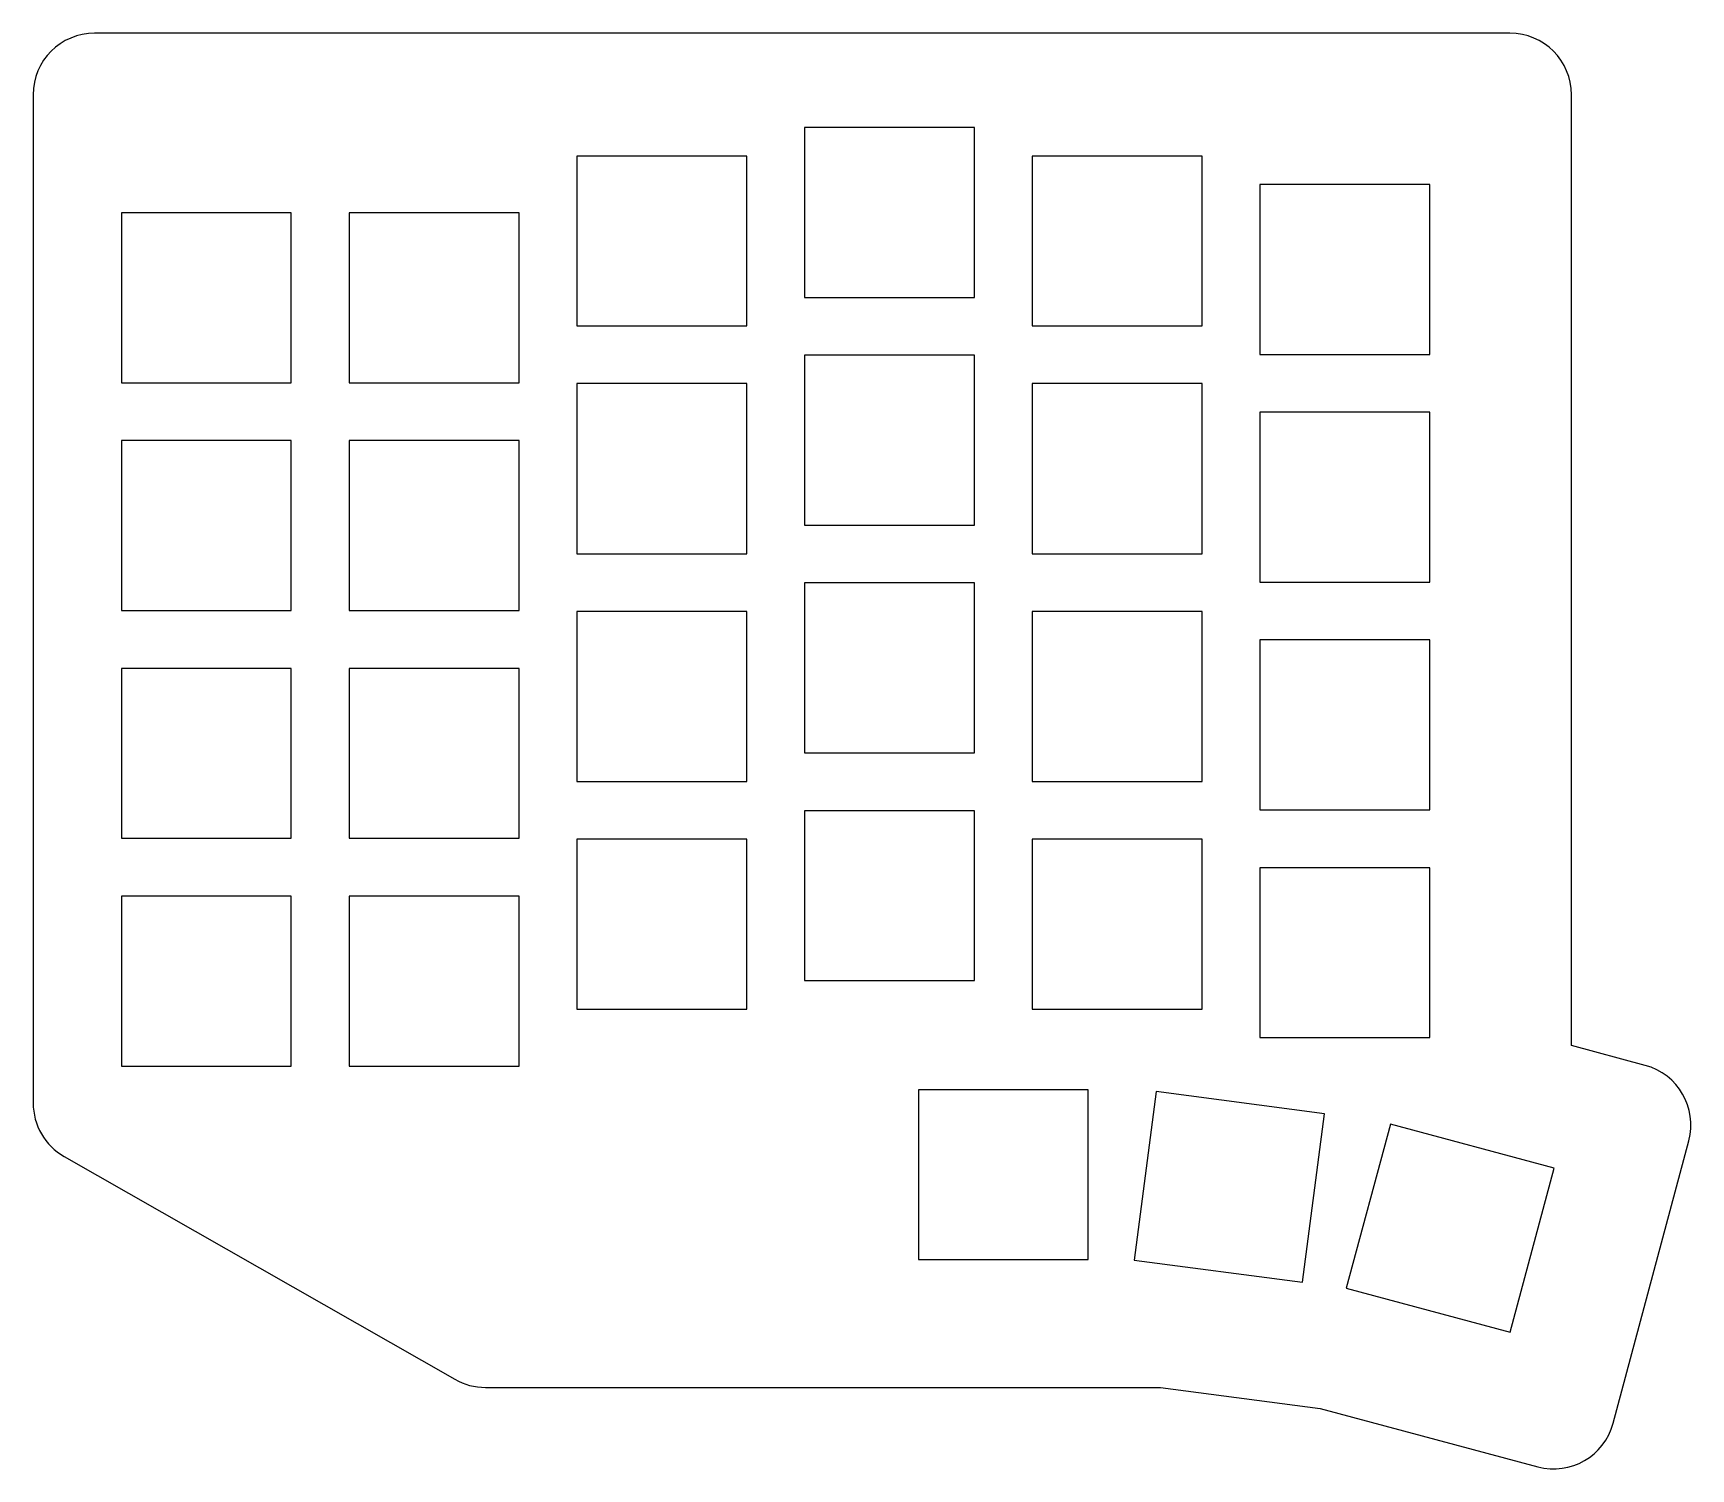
# Model space of a CAD drawing. Header units: millimetres. Extents: x 86 to 221, y -160 to -43.
import ezdxf

# ---------------------------------------------------------------- set-up
doc = ezdxf.new("R2010")
doc.units = ezdxf.units.MM

msp = doc.modelspace()

# ---------------------------------------------------------------- linework, layer by layer
for p, q in [((205.92, -43), (90.92, -43)), ((85.92, -48), (85.92, -129.9)), ((210.92, -125.24), (210.92, -48)), ((162.4, -50.66), (148.6, -50.66)), ((148.6, -50.66), (148.6, -64.46)), ((162.4, -64.46), (162.4, -50.66)), ((143.9, -52.98), (130.1, -52.98)), ((130.1, -52.98), (130.1, -66.78)), ((143.9, -66.78), (143.9, -52.98)), ((180.9, -52.98), (167.1, -52.98)), ((167.1, -52.98), (167.1, -66.78)), ((180.9, -66.78), (180.9, -52.98)), ((199.4, -55.29), (185.6, -55.29)), ((185.6, -55.29), (185.6, -69.09)), ((199.4, -69.09), (199.4, -55.29)), ((106.9, -57.6), (93.1, -57.6)), ((93.1, -57.6), (93.1, -71.4)), ((106.9, -71.4), (106.9, -57.6)), ((125.4, -57.6), (111.6, -57.6)), ((111.6, -57.6), (111.6, -71.4)), ((125.4, -71.4), (125.4, -57.6)), ((148.6, -64.46), (162.4, -64.46)), ((130.1, -66.78), (143.9, -66.78)), ((167.1, -66.78), (180.9, -66.78)), ((162.4, -69.16), (148.6, -69.16)), ((148.6, -69.16), (148.6, -82.96)), ((162.4, -82.96), (162.4, -69.16)), ((185.6, -69.09), (199.4, -69.09)), ((93.1, -71.4), (106.9, -71.4)), ((111.6, -71.4), (125.4, -71.4)), ((143.9, -71.47), (130.1, -71.47)), ((130.1, -71.47), (130.1, -85.28)), ((143.9, -85.28), (143.9, -71.47)), ((180.9, -71.47), (167.1, -71.47)), ((167.1, -71.47), (167.1, -85.28)), ((180.9, -85.28), (180.9, -71.47)), ((199.4, -73.79), (185.6, -73.79)), ((185.6, -73.79), (185.6, -87.59)), ((199.4, -87.59), (199.4, -73.79)), ((106.9, -76.1), (93.1, -76.1)), ((93.1, -76.1), (93.1, -89.9)), ((106.9, -89.9), (106.9, -76.1)), ((125.4, -76.1), (111.6, -76.1)), ((111.6, -76.1), (111.6, -89.9)), ((125.4, -89.9), (125.4, -76.1)), ((148.6, -82.96), (162.4, -82.96)), ((130.1, -85.28), (143.9, -85.28)), ((167.1, -85.28), (180.9, -85.28)), ((162.4, -87.66), (148.6, -87.66)), ((148.6, -87.66), (148.6, -101.46)), ((162.4, -101.46), (162.4, -87.66)), ((185.6, -87.59), (199.4, -87.59)), ((93.1, -89.9), (106.9, -89.9)), ((111.6, -89.9), (125.4, -89.9)), ((143.9, -89.97), (130.1, -89.97)), ((130.1, -89.97), (130.1, -103.78)), ((143.9, -103.78), (143.9, -89.97)), ((180.9, -89.97), (167.1, -89.97)), ((167.1, -89.97), (167.1, -103.78)), ((180.9, -103.78), (180.9, -89.97)), ((199.4, -92.29), (185.6, -92.29)), ((185.6, -92.29), (185.6, -106.09)), ((199.4, -106.09), (199.4, -92.29)), ((106.9, -94.6), (93.1, -94.6)), ((93.1, -94.6), (93.1, -108.4)), ((106.9, -108.4), (106.9, -94.6)), ((125.4, -94.6), (111.6, -94.6)), ((111.6, -94.6), (111.6, -108.4)), ((125.4, -108.4), (125.4, -94.6)), ((148.6, -101.46), (162.4, -101.46)), ((130.1, -103.78), (143.9, -103.78)), ((167.1, -103.78), (180.9, -103.78)), ((162.4, -106.16), (148.6, -106.16)), ((148.6, -106.16), (148.6, -119.96)), ((162.4, -119.96), (162.4, -106.16)), ((185.6, -106.09), (199.4, -106.09)), ((93.1, -108.4), (106.9, -108.4)), ((111.6, -108.4), (125.4, -108.4)), ((143.9, -108.47), (130.1, -108.47)), ((130.1, -108.47), (130.1, -122.28)), ((143.9, -122.28), (143.9, -108.47)), ((180.9, -108.47), (167.1, -108.47)), ((167.1, -108.47), (167.1, -122.28)), ((180.9, -122.28), (180.9, -108.47)), ((199.4, -110.79), (185.6, -110.79)), ((185.6, -110.79), (185.6, -124.59)), ((199.4, -124.59), (199.4, -110.79)), ((106.9, -113.1), (93.1, -113.1)), ((93.1, -113.1), (93.1, -126.9)), ((106.9, -126.9), (106.9, -113.1)), ((125.4, -113.1), (111.6, -113.1)), ((111.6, -113.1), (111.6, -126.9)), ((125.4, -126.9), (125.4, -113.1)), ((148.6, -119.96), (162.4, -119.96)), ((130.1, -122.28), (143.9, -122.28)), ((167.1, -122.28), (180.9, -122.28)), ((185.6, -124.59), (199.4, -124.59)), ((216.91, -126.85), (210.92, -125.24)), ((93.1, -126.9), (106.9, -126.9)), ((111.6, -126.9), (125.4, -126.9)), ((171.65, -128.82), (157.85, -128.82)), ((157.85, -128.82), (157.85, -142.62)), ((171.65, -142.62), (171.65, -128.82)), ((177.18, -128.97), (175.38, -142.66)), ((190.86, -130.78), (177.18, -128.97)), ((189.06, -144.46), (190.86, -130.78)), ((196.2, -131.62), (192.62, -144.95)), ((209.52, -135.19), (196.2, -131.62)), ((214.3, -155.91), (220.45, -132.97)), ((88.45, -134.24), (120.19, -152.34)), ((205.95, -148.52), (209.52, -135.19)), ((157.85, -142.62), (171.65, -142.62)), ((175.38, -142.66), (189.06, -144.46)), ((192.62, -144.95), (205.95, -148.52)), ((122.67, -153), (177.52, -153)), ((177.52, -153), (190.5, -154.71)), ((190.5, -154.71), (208.18, -159.45))]:
    msp.add_line(p, q)
for centre, radius, start, end in [((90.92, -48), 5, 90, 180), ((205.92, -48), 5, 0, 90), ((215.62, -131.67), 5, 345.014, 435), ((90.92, -129.9), 5, 180, 240.3071), ((217.55, -132.19), 3, 345, 345.0234), ((122.67, -148), 5, 240.3071, 270), ((209.47, -154.62), 5, 255, 345), ((208.95, -156.55), 3, 255, 255.0234)]:
    msp.add_arc(centre, radius, start, end)

doc.saveas('drawing.dxf')
